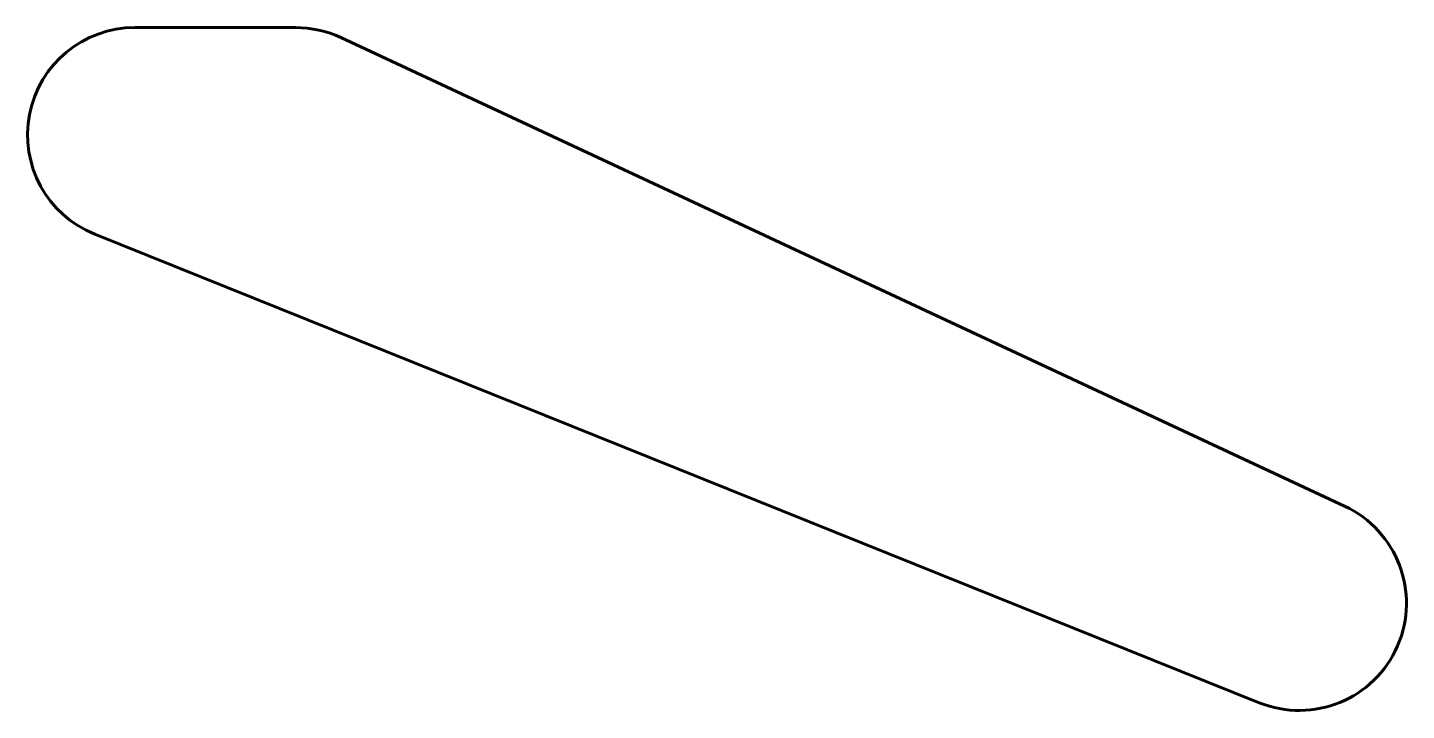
# Model space of a CAD drawing. Header units: millimetres. Extents: x -1186 to 100, y -100 to 537.
import ezdxf

# ---------------------------------------------------------------- set-up
doc = ezdxf.new("R2010")
doc.units = ezdxf.units.MM
doc.linetypes.add('K5LT_BASIC', pattern=[0])

msp = doc.modelspace()

# ---------------------------------------------------------------- linework, layer by layer
at = {"color": 150, "linetype": 'K5LT_BASIC', "lineweight": 60, "true_color": 0x0080ff}
for p, q in [((-1086, 537), (-936, 537)), ((-893.7, 527.6), (42.3, 90.6)), ((-37.3, -92.8), (-1123.3, 344.2))]:
    msp.add_line(p, q, dxfattribs=at)
for centre, start, end in [((-1086, 437), 90, 248.0804), ((-936, 437), 64.9731, 90), ((0, 0), 248.0804, 64.9731)]:
    msp.add_arc(centre, 100, start, end, dxfattribs=at)

doc.saveas('drawing.dxf')
